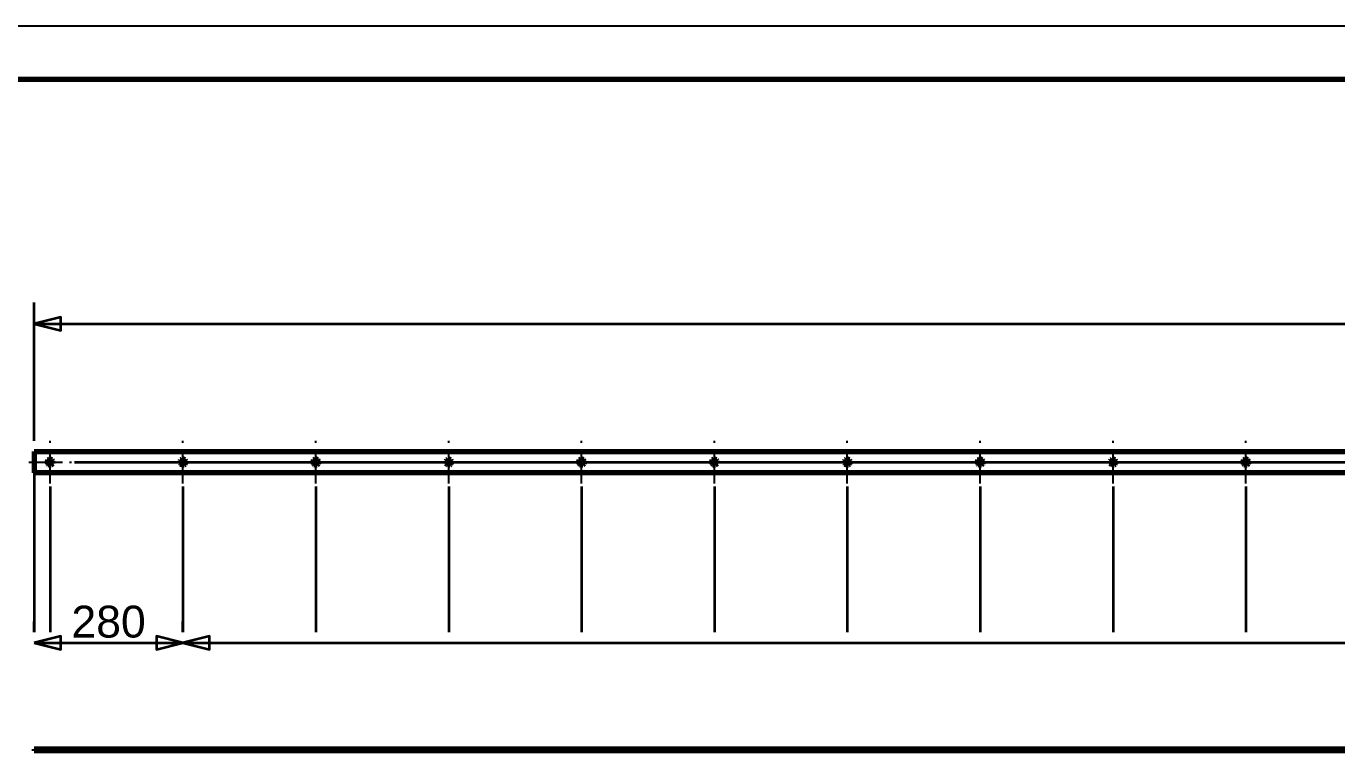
# Model space of a CAD drawing. Header units: millimetres. Extents: x 0 to 420, y 0 to 297.
# Drawn here: x 64.2 to 187.5, y 228.9 to 297 of the extents above; entities that cross this region are included whole.
import ezdxf
from ezdxf.enums import TextEntityAlignment as Align

# ---------------------------------------------------------------- set-up
doc = ezdxf.new("R2010")
doc.units = ezdxf.units.MM
doc.linetypes.add('CENTER', pattern=[5.08, 3.175, -0.635, 0.635, -0.635])
doc.linetypes.add('DASHED', pattern=[1.524, 1.27, -0.254])
doc.styles.add('GOST', font='Arial')

msp = doc.modelspace()

# ---------------------------------------------------------------- linework, layer by layer
at = {"color": 7, "lineweight": 35}
for p, q in [((65, 258), (65, 271)), ((65, 269), (345, 269)), ((68.78, 256), (360, 256)), ((81.27, 256), (360, 256)), ((93.77, 256), (360, 256)), ((106.27, 256), (360, 256)), ((118.77, 256), (360, 256)), ((131.27, 256), (360, 256)), ((143.78, 256), (360, 256)), ((156.28, 256), (360, 256)), ((168.78, 256), (360, 256)), ((181.28, 256), (360, 256)), ((65, 255), (65, 240)), ((66.5, 253.72), (66.5, 240)), ((79, 253.72), (79, 240)), ((91.5, 253.72), (91.5, 240)), ((104, 253.72), (104, 240)), ((116.5, 253.72), (116.5, 240)), ((129, 253.72), (129, 240)), ((141.5, 253.72), (141.5, 240)), ((154, 253.72), (154, 240)), ((166.5, 253.72), (166.5, 240)), ((179, 253.72), (179, 240)), ((65, 240), (65, 241)), ((79, 240), (79, 241)), ((79, 240), (79, 241)), ((65, 239), (79, 239)), ((79, 239), (329, 239))]:
    msp.add_line(p, q, dxfattribs=at)
at = {"color": 4, "linetype": 'CENTER', "lineweight": 25}
for p, q in [((66.5, 254), (66.5, 258)), ((79, 254), (79, 258)), ((91.5, 254), (91.5, 258)), ((104, 254), (104, 258)), ((116.5, 254), (116.5, 258)), ((129, 254), (129, 258)), ((141.5, 254), (141.5, 258)), ((154, 254), (154, 258)), ((166.5, 254), (166.5, 258)), ((179, 254), (179, 258)), ((64.5, 256), (68.5, 256)), ((77, 256), (81, 256)), ((89.5, 256), (93.5, 256)), ((102, 256), (106, 256)), ((114.5, 256), (118.5, 256)), ((127, 256), (131, 256)), ((139.5, 256), (143.5, 256)), ((152, 256), (156, 256)), ((164.5, 256), (168.5, 256)), ((177, 256), (181, 256))]:
    msp.add_line(p, q, dxfattribs=at)
at = {"color": 1, "lineweight": 70}
for p, q in [((65, 257), (65, 255)), ((65, 257), (345, 257)), ((66.24, 256.09), (66.22, 256)), ((66.22, 256), (66.24, 255.91)), ((66.28, 256.17), (66.24, 256.09)), ((66.24, 255.91), (66.28, 255.83)), ((66.35, 256.23), (66.28, 256.17)), ((66.28, 255.83), (66.35, 255.77)), ((66.43, 256.27), (66.35, 256.23)), ((66.35, 255.77), (66.43, 255.73)), ((66.52, 256.27), (66.43, 256.27)), ((66.43, 255.73), (66.52, 255.73)), ((66.61, 256.25), (66.52, 256.27)), ((66.52, 255.73), (66.61, 255.75)), ((66.69, 256.2), (66.61, 256.25)), ((66.61, 255.75), (66.69, 255.8)), ((66.74, 256.13), (66.69, 256.2)), ((66.69, 255.8), (66.74, 255.87)), ((66.77, 256.05), (66.74, 256.13)), ((66.74, 255.87), (66.77, 255.95)), ((66.77, 255.95), (66.77, 256.05)), ((78.74, 256.09), (78.72, 256)), ((78.72, 256), (78.74, 255.91)), ((78.78, 256.17), (78.74, 256.09)), ((78.74, 255.91), (78.78, 255.83)), ((78.85, 256.23), (78.78, 256.17)), ((78.78, 255.83), (78.85, 255.77)), ((78.93, 256.27), (78.85, 256.23)), ((78.85, 255.77), (78.93, 255.73)), ((79.02, 256.27), (78.93, 256.27)), ((78.93, 255.73), (79.02, 255.73)), ((79.11, 256.25), (79.02, 256.27)), ((79.02, 255.73), (79.11, 255.75)), ((79.19, 256.2), (79.11, 256.25)), ((79.11, 255.75), (79.19, 255.8)), ((79.24, 256.13), (79.19, 256.2)), ((79.19, 255.8), (79.24, 255.87)), ((79.27, 256.05), (79.24, 256.13)), ((79.24, 255.87), (79.27, 255.95)), ((79.27, 255.95), (79.27, 256.05)), ((91.24, 256.09), (91.22, 256)), ((91.22, 256), (91.24, 255.91)), ((91.28, 256.17), (91.24, 256.09)), ((91.24, 255.91), (91.28, 255.83)), ((91.35, 256.23), (91.28, 256.17)), ((91.28, 255.83), (91.35, 255.77)), ((91.43, 256.27), (91.35, 256.23)), ((91.35, 255.77), (91.43, 255.73)), ((91.52, 256.27), (91.43, 256.27)), ((91.43, 255.73), (91.52, 255.73)), ((91.61, 256.25), (91.52, 256.27)), ((91.52, 255.73), (91.61, 255.75)), ((91.69, 256.2), (91.61, 256.25)), ((91.61, 255.75), (91.69, 255.8)), ((91.74, 256.13), (91.69, 256.2)), ((91.69, 255.8), (91.74, 255.87)), ((91.77, 256.05), (91.74, 256.13)), ((91.74, 255.87), (91.77, 255.95)), ((91.77, 255.95), (91.77, 256.05)), ((103.74, 256.09), (103.72, 256)), ((103.72, 256), (103.74, 255.91)), ((103.78, 256.17), (103.74, 256.09)), ((103.74, 255.91), (103.78, 255.83)), ((103.85, 256.23), (103.78, 256.17)), ((103.78, 255.83), (103.85, 255.77)), ((103.93, 256.27), (103.85, 256.23)), ((103.85, 255.77), (103.93, 255.73)), ((104.02, 256.27), (103.93, 256.27)), ((103.93, 255.73), (104.02, 255.73)), ((104.11, 256.25), (104.02, 256.27)), ((104.02, 255.73), (104.11, 255.75)), ((104.19, 256.2), (104.11, 256.25)), ((104.11, 255.75), (104.19, 255.8)), ((104.24, 256.13), (104.19, 256.2)), ((104.19, 255.8), (104.24, 255.87)), ((104.27, 256.05), (104.24, 256.13)), ((104.24, 255.87), (104.27, 255.95)), ((104.27, 255.95), (104.27, 256.05)), ((116.24, 256.09), (116.22, 256)), ((116.22, 256), (116.24, 255.91)), ((116.28, 256.17), (116.24, 256.09)), ((116.24, 255.91), (116.28, 255.83)), ((116.35, 256.23), (116.28, 256.17)), ((116.28, 255.83), (116.35, 255.77)), ((116.43, 256.27), (116.35, 256.23)), ((116.35, 255.77), (116.43, 255.73)), ((116.52, 256.27), (116.43, 256.27)), ((116.43, 255.73), (116.52, 255.73)), ((116.61, 256.25), (116.52, 256.27)), ((116.52, 255.73), (116.61, 255.75)), ((116.69, 256.2), (116.61, 256.25)), ((116.61, 255.75), (116.69, 255.8)), ((116.74, 256.13), (116.69, 256.2)), ((116.69, 255.8), (116.74, 255.87)), ((116.77, 256.05), (116.74, 256.13)), ((116.74, 255.87), (116.77, 255.95)), ((116.77, 255.95), (116.77, 256.05)), ((128.74, 256.09), (128.72, 256)), ((128.72, 256), (128.74, 255.91)), ((128.78, 256.17), (128.74, 256.09)), ((128.74, 255.91), (128.78, 255.83)), ((128.85, 256.23), (128.78, 256.17)), ((128.78, 255.83), (128.85, 255.77)), ((128.93, 256.27), (128.85, 256.23)), ((128.85, 255.77), (128.93, 255.73)), ((129.02, 256.27), (128.93, 256.27)), ((128.93, 255.73), (129.02, 255.73)), ((129.11, 256.25), (129.02, 256.27)), ((129.02, 255.73), (129.11, 255.75)), ((129.19, 256.2), (129.11, 256.25)), ((129.11, 255.75), (129.19, 255.8)), ((129.24, 256.13), (129.19, 256.2)), ((129.19, 255.8), (129.24, 255.87)), ((129.27, 256.05), (129.24, 256.13)), ((129.24, 255.87), (129.27, 255.95)), ((129.27, 255.95), (129.27, 256.05)), ((141.24, 256.09), (141.22, 256)), ((141.22, 256), (141.24, 255.91)), ((141.28, 256.17), (141.24, 256.09)), ((141.24, 255.91), (141.28, 255.83)), ((141.35, 256.23), (141.28, 256.17)), ((141.28, 255.83), (141.35, 255.77)), ((141.43, 256.27), (141.35, 256.23)), ((141.35, 255.77), (141.43, 255.73)), ((141.52, 256.27), (141.43, 256.27)), ((141.43, 255.73), (141.52, 255.73)), ((141.61, 256.25), (141.52, 256.27)), ((141.52, 255.73), (141.61, 255.75)), ((141.69, 256.2), (141.61, 256.25)), ((141.61, 255.75), (141.69, 255.8)), ((141.74, 256.13), (141.69, 256.2)), ((141.69, 255.8), (141.74, 255.87)), ((141.77, 256.05), (141.74, 256.13)), ((141.74, 255.87), (141.77, 255.95)), ((141.77, 255.95), (141.77, 256.05)), ((153.74, 256.09), (153.72, 256)), ((153.72, 256), (153.74, 255.91)), ((153.78, 256.17), (153.74, 256.09)), ((153.74, 255.91), (153.78, 255.83)), ((153.85, 256.23), (153.78, 256.17)), ((153.78, 255.83), (153.85, 255.77)), ((153.93, 256.27), (153.85, 256.23)), ((153.85, 255.77), (153.93, 255.73)), ((154.02, 256.27), (153.93, 256.27)), ((153.93, 255.73), (154.02, 255.73)), ((154.11, 256.25), (154.02, 256.27)), ((154.02, 255.73), (154.11, 255.75)), ((154.19, 256.2), (154.11, 256.25)), ((154.11, 255.75), (154.19, 255.8)), ((154.24, 256.13), (154.19, 256.2)), ((154.19, 255.8), (154.24, 255.87)), ((154.27, 256.05), (154.24, 256.13)), ((154.24, 255.87), (154.27, 255.95)), ((154.27, 255.95), (154.27, 256.05)), ((166.24, 256.09), (166.22, 256)), ((166.22, 256), (166.24, 255.91)), ((166.28, 256.17), (166.24, 256.09)), ((166.24, 255.91), (166.28, 255.83)), ((166.35, 256.23), (166.28, 256.17)), ((166.28, 255.83), (166.35, 255.77)), ((166.43, 256.27), (166.35, 256.23)), ((166.35, 255.77), (166.43, 255.73)), ((166.52, 256.27), (166.43, 256.27)), ((166.43, 255.73), (166.52, 255.73)), ((166.61, 256.25), (166.52, 256.27)), ((166.52, 255.73), (166.61, 255.75)), ((166.69, 256.2), (166.61, 256.25)), ((166.61, 255.75), (166.69, 255.8)), ((166.74, 256.13), (166.69, 256.2)), ((166.69, 255.8), (166.74, 255.87)), ((166.77, 256.05), (166.74, 256.13)), ((166.74, 255.87), (166.77, 255.95)), ((166.77, 255.95), (166.77, 256.05)), ((178.74, 256.09), (178.72, 256)), ((178.72, 256), (178.74, 255.91)), ((178.78, 256.17), (178.74, 256.09)), ((178.74, 255.91), (178.78, 255.83)), ((178.85, 256.23), (178.78, 256.17)), ((178.78, 255.83), (178.85, 255.77)), ((178.93, 256.27), (178.85, 256.23)), ((178.85, 255.77), (178.93, 255.73)), ((179.02, 256.27), (178.93, 256.27)), ((178.93, 255.73), (179.02, 255.73)), ((179.11, 256.25), (179.02, 256.27)), ((179.02, 255.73), (179.11, 255.75)), ((179.19, 256.2), (179.11, 256.25)), ((179.11, 255.75), (179.19, 255.8)), ((179.24, 256.13), (179.19, 256.2)), ((179.19, 255.8), (179.24, 255.87)), ((179.27, 256.05), (179.24, 256.13)), ((179.24, 255.87), (179.27, 255.95)), ((179.27, 255.95), (179.27, 256.05)), ((345, 255), (65, 255)), ((65, 229), (65, 228.85)), ((345, 229), (65, 229)), ((345, 228.85), (65, 228.85))]:
    msp.add_line(p, q, dxfattribs=at)
at = {"color": 5, "linetype": 'DASHED', "lineweight": 35}
for p, q in [((65, 255), (65, 257)), ((65, 257), (345, 257)), ((66.22, 256), (66.24, 256.09)), ((66.24, 255.91), (66.22, 256)), ((66.24, 256.09), (66.28, 256.17)), ((66.28, 255.83), (66.24, 255.91)), ((66.28, 256.17), (66.35, 256.23)), ((66.35, 255.77), (66.28, 255.83)), ((66.35, 256.23), (66.43, 256.27)), ((66.43, 255.73), (66.35, 255.77)), ((66.43, 256.27), (66.52, 256.27)), ((66.52, 255.73), (66.43, 255.73)), ((66.52, 256.27), (66.61, 256.25)), ((66.61, 255.75), (66.52, 255.73)), ((66.61, 256.25), (66.69, 256.2)), ((66.69, 255.8), (66.61, 255.75)), ((66.69, 256.2), (66.74, 256.13)), ((66.74, 255.87), (66.69, 255.8)), ((66.74, 256.13), (66.77, 256.05)), ((66.77, 255.95), (66.74, 255.87)), ((66.77, 256.05), (66.77, 255.95)), ((78.72, 256), (78.74, 256.09)), ((78.74, 255.91), (78.72, 256)), ((78.74, 256.09), (78.78, 256.17)), ((78.78, 255.83), (78.74, 255.91)), ((78.78, 256.17), (78.85, 256.23)), ((78.85, 255.77), (78.78, 255.83)), ((78.85, 256.23), (78.93, 256.27)), ((78.93, 255.73), (78.85, 255.77)), ((78.93, 256.27), (79.02, 256.27)), ((79.02, 255.73), (78.93, 255.73)), ((79.02, 256.27), (79.11, 256.25)), ((79.11, 255.75), (79.02, 255.73)), ((79.11, 256.25), (79.19, 256.2)), ((79.19, 255.8), (79.11, 255.75)), ((79.19, 256.2), (79.24, 256.13)), ((79.24, 255.87), (79.19, 255.8)), ((79.24, 256.13), (79.27, 256.05)), ((79.27, 255.95), (79.24, 255.87)), ((79.27, 256.05), (79.27, 255.95)), ((91.22, 256), (91.24, 256.09)), ((91.24, 255.91), (91.22, 256)), ((91.24, 256.09), (91.28, 256.17)), ((91.28, 255.83), (91.24, 255.91)), ((91.28, 256.17), (91.35, 256.23)), ((91.35, 255.77), (91.28, 255.83)), ((91.35, 256.23), (91.43, 256.27)), ((91.43, 255.73), (91.35, 255.77)), ((91.43, 256.27), (91.52, 256.27)), ((91.52, 255.73), (91.43, 255.73)), ((91.52, 256.27), (91.61, 256.25)), ((91.61, 255.75), (91.52, 255.73)), ((91.61, 256.25), (91.69, 256.2)), ((91.69, 255.8), (91.61, 255.75)), ((91.69, 256.2), (91.74, 256.13)), ((91.74, 255.87), (91.69, 255.8)), ((91.74, 256.13), (91.77, 256.05)), ((91.77, 255.95), (91.74, 255.87)), ((91.77, 256.05), (91.77, 255.95)), ((103.72, 256), (103.74, 256.09)), ((103.74, 255.91), (103.72, 256)), ((103.74, 256.09), (103.78, 256.17)), ((103.78, 255.83), (103.74, 255.91)), ((103.78, 256.17), (103.85, 256.23)), ((103.85, 255.77), (103.78, 255.83)), ((103.85, 256.23), (103.93, 256.27)), ((103.93, 255.73), (103.85, 255.77)), ((103.93, 256.27), (104.02, 256.27)), ((104.02, 255.73), (103.93, 255.73)), ((104.02, 256.27), (104.11, 256.25)), ((104.11, 255.75), (104.02, 255.73)), ((104.11, 256.25), (104.19, 256.2)), ((104.19, 255.8), (104.11, 255.75)), ((104.19, 256.2), (104.24, 256.13)), ((104.24, 255.87), (104.19, 255.8)), ((104.24, 256.13), (104.27, 256.05)), ((104.27, 255.95), (104.24, 255.87)), ((104.27, 256.05), (104.27, 255.95)), ((116.22, 256), (116.24, 256.09)), ((116.24, 255.91), (116.22, 256)), ((116.24, 256.09), (116.28, 256.17)), ((116.28, 255.83), (116.24, 255.91)), ((116.28, 256.17), (116.35, 256.23)), ((116.35, 255.77), (116.28, 255.83)), ((116.35, 256.23), (116.43, 256.27)), ((116.43, 255.73), (116.35, 255.77)), ((116.43, 256.27), (116.52, 256.27)), ((116.52, 255.73), (116.43, 255.73)), ((116.52, 256.27), (116.61, 256.25)), ((116.61, 255.75), (116.52, 255.73)), ((116.61, 256.25), (116.69, 256.2)), ((116.69, 255.8), (116.61, 255.75)), ((116.69, 256.2), (116.74, 256.13)), ((116.74, 255.87), (116.69, 255.8)), ((116.74, 256.13), (116.77, 256.05)), ((116.77, 255.95), (116.74, 255.87)), ((116.77, 256.05), (116.77, 255.95)), ((128.72, 256), (128.74, 256.09)), ((128.74, 255.91), (128.72, 256)), ((128.74, 256.09), (128.78, 256.17)), ((128.78, 255.83), (128.74, 255.91)), ((128.78, 256.17), (128.85, 256.23)), ((128.85, 255.77), (128.78, 255.83)), ((128.85, 256.23), (128.93, 256.27)), ((128.93, 255.73), (128.85, 255.77)), ((128.93, 256.27), (129.02, 256.27)), ((129.02, 255.73), (128.93, 255.73)), ((129.02, 256.27), (129.11, 256.25)), ((129.11, 255.75), (129.02, 255.73)), ((129.11, 256.25), (129.19, 256.2)), ((129.19, 255.8), (129.11, 255.75)), ((129.19, 256.2), (129.24, 256.13)), ((129.24, 255.87), (129.19, 255.8)), ((129.24, 256.13), (129.27, 256.05)), ((129.27, 255.95), (129.24, 255.87)), ((129.27, 256.05), (129.27, 255.95)), ((141.22, 256), (141.24, 256.09)), ((141.24, 255.91), (141.22, 256)), ((141.24, 256.09), (141.28, 256.17)), ((141.28, 255.83), (141.24, 255.91)), ((141.28, 256.17), (141.35, 256.23)), ((141.35, 255.77), (141.28, 255.83)), ((141.35, 256.23), (141.43, 256.27)), ((141.43, 255.73), (141.35, 255.77)), ((141.43, 256.27), (141.52, 256.27)), ((141.52, 255.73), (141.43, 255.73)), ((141.52, 256.27), (141.61, 256.25)), ((141.61, 255.75), (141.52, 255.73)), ((141.61, 256.25), (141.69, 256.2)), ((141.69, 255.8), (141.61, 255.75)), ((141.69, 256.2), (141.74, 256.13)), ((141.74, 255.87), (141.69, 255.8)), ((141.74, 256.13), (141.77, 256.05)), ((141.77, 255.95), (141.74, 255.87)), ((141.77, 256.05), (141.77, 255.95)), ((153.72, 256), (153.74, 256.09)), ((153.74, 255.91), (153.72, 256)), ((153.74, 256.09), (153.78, 256.17)), ((153.78, 255.83), (153.74, 255.91)), ((153.78, 256.17), (153.85, 256.23)), ((153.85, 255.77), (153.78, 255.83)), ((153.85, 256.23), (153.93, 256.27)), ((153.93, 255.73), (153.85, 255.77)), ((153.93, 256.27), (154.02, 256.27)), ((154.02, 255.73), (153.93, 255.73)), ((154.02, 256.27), (154.11, 256.25)), ((154.11, 255.75), (154.02, 255.73)), ((154.11, 256.25), (154.19, 256.2)), ((154.19, 255.8), (154.11, 255.75)), ((154.19, 256.2), (154.24, 256.13)), ((154.24, 255.87), (154.19, 255.8)), ((154.24, 256.13), (154.27, 256.05)), ((154.27, 255.95), (154.24, 255.87)), ((154.27, 256.05), (154.27, 255.95)), ((166.22, 256), (166.24, 256.09)), ((166.24, 255.91), (166.22, 256)), ((166.24, 256.09), (166.28, 256.17)), ((166.28, 255.83), (166.24, 255.91)), ((166.28, 256.17), (166.35, 256.23)), ((166.35, 255.77), (166.28, 255.83)), ((166.35, 256.23), (166.43, 256.27)), ((166.43, 255.73), (166.35, 255.77)), ((166.43, 256.27), (166.52, 256.27)), ((166.52, 255.73), (166.43, 255.73)), ((166.52, 256.27), (166.61, 256.25)), ((166.61, 255.75), (166.52, 255.73)), ((166.61, 256.25), (166.69, 256.2)), ((166.69, 255.8), (166.61, 255.75)), ((166.69, 256.2), (166.74, 256.13)), ((166.74, 255.87), (166.69, 255.8)), ((166.74, 256.13), (166.77, 256.05)), ((166.77, 255.95), (166.74, 255.87)), ((166.77, 256.05), (166.77, 255.95)), ((178.72, 256), (178.74, 256.09)), ((178.74, 255.91), (178.72, 256)), ((178.74, 256.09), (178.78, 256.17)), ((178.78, 255.83), (178.74, 255.91)), ((178.78, 256.17), (178.85, 256.23)), ((178.85, 255.77), (178.78, 255.83)), ((178.85, 256.23), (178.93, 256.27)), ((178.93, 255.73), (178.85, 255.77)), ((178.93, 256.27), (179.02, 256.27)), ((179.02, 255.73), (178.93, 255.73)), ((179.02, 256.27), (179.11, 256.25)), ((179.11, 255.75), (179.02, 255.73)), ((179.11, 256.25), (179.19, 256.2)), ((179.19, 255.8), (179.11, 255.75)), ((179.19, 256.2), (179.24, 256.13)), ((179.24, 255.87), (179.19, 255.8)), ((179.24, 256.13), (179.27, 256.05)), ((179.27, 255.95), (179.24, 255.87)), ((179.27, 256.05), (179.27, 255.95)), ((65, 255), (345, 255)), ((65, 229), (345, 229)), ((65, 228.85), (65, 229)), ((345, 228.85), (65, 228.85)), ((68.23, 229), (68.22, 229)), ((68.22, 229), (68.23, 229)), ((68.23, 228.85), (68.22, 228.85)), ((68.22, 228.85), (68.23, 228.85)), ((68.25, 229), (68.23, 229)), ((68.23, 229), (68.25, 229)), ((68.25, 228.85), (68.23, 228.85)), ((68.23, 228.85), (68.25, 228.85)), ((68.28, 229), (68.25, 229)), ((68.25, 229), (68.28, 229)), ((68.28, 228.85), (68.25, 228.85)), ((68.25, 228.85), (68.28, 228.85)), ((68.33, 229), (68.28, 229)), ((68.28, 229), (68.33, 229)), ((68.33, 228.85), (68.28, 228.85)), ((68.28, 228.85), (68.33, 228.85)), ((68.38, 229), (68.33, 229)), ((68.33, 229), (68.38, 229)), ((68.38, 228.85), (68.33, 228.85)), ((68.33, 228.85), (68.38, 228.85)), ((68.44, 229), (68.38, 229)), ((68.38, 229), (68.44, 229)), ((68.44, 228.85), (68.38, 228.85)), ((68.38, 228.85), (68.44, 228.85)), ((68.5, 229), (68.44, 229)), ((68.44, 229), (68.5, 229)), ((68.5, 228.85), (68.44, 228.85)), ((68.44, 228.85), (68.5, 228.85)), ((68.56, 229), (68.5, 229)), ((68.5, 229), (68.56, 229)), ((68.56, 228.85), (68.5, 228.85)), ((68.5, 228.85), (68.56, 228.85)), ((68.62, 229), (68.56, 229)), ((68.56, 229), (68.62, 229)), ((68.62, 228.85), (68.56, 228.85)), ((68.56, 228.85), (68.62, 228.85)), ((68.67, 229), (68.62, 229)), ((68.62, 229), (68.67, 229)), ((68.67, 228.85), (68.62, 228.85)), ((68.62, 228.85), (68.67, 228.85)), ((68.72, 229), (68.67, 229)), ((68.67, 229), (68.72, 229)), ((68.72, 228.85), (68.67, 228.85)), ((68.67, 228.85), (68.72, 228.85)), ((68.75, 229), (68.72, 229)), ((68.72, 229), (68.75, 229)), ((68.75, 228.85), (68.72, 228.85)), ((68.72, 228.85), (68.75, 228.85)), ((68.77, 229), (68.75, 229)), ((68.75, 229), (68.77, 229)), ((68.77, 228.85), (68.75, 228.85)), ((68.75, 228.85), (68.77, 228.85)), ((68.78, 229), (68.77, 229)), ((68.77, 229), (68.78, 229)), ((68.78, 228.85), (68.77, 228.85)), ((68.77, 228.85), (68.78, 228.85)), ((68.78, 228.85), (68.78, 229)), ((80.73, 229), (80.72, 229)), ((80.72, 229), (80.73, 229)), ((80.73, 228.85), (80.72, 228.85)), ((80.72, 228.85), (80.73, 228.85)), ((80.75, 229), (80.73, 229)), ((80.73, 229), (80.75, 229)), ((80.75, 228.85), (80.73, 228.85)), ((80.73, 228.85), (80.75, 228.85)), ((80.78, 229), (80.75, 229)), ((80.75, 229), (80.78, 229)), ((80.78, 228.85), (80.75, 228.85)), ((80.75, 228.85), (80.78, 228.85)), ((80.83, 229), (80.78, 229)), ((80.78, 229), (80.83, 229)), ((80.83, 228.85), (80.78, 228.85)), ((80.78, 228.85), (80.83, 228.85)), ((80.88, 229), (80.83, 229)), ((80.83, 229), (80.88, 229)), ((80.88, 228.85), (80.83, 228.85)), ((80.83, 228.85), (80.88, 228.85)), ((80.94, 229), (80.88, 229)), ((80.88, 229), (80.94, 229)), ((80.94, 228.85), (80.88, 228.85)), ((80.88, 228.85), (80.94, 228.85)), ((81, 229), (80.94, 229)), ((80.94, 229), (81, 229)), ((81, 228.85), (80.94, 228.85)), ((80.94, 228.85), (81, 228.85)), ((81.06, 229), (81, 229)), ((81, 229), (81.06, 229)), ((81.06, 228.85), (81, 228.85)), ((81, 228.85), (81.06, 228.85)), ((81.12, 229), (81.06, 229)), ((81.06, 229), (81.12, 229)), ((81.12, 228.85), (81.06, 228.85)), ((81.06, 228.85), (81.12, 228.85)), ((81.17, 229), (81.12, 229)), ((81.12, 229), (81.17, 229)), ((81.17, 228.85), (81.12, 228.85)), ((81.12, 228.85), (81.17, 228.85)), ((81.22, 229), (81.17, 229)), ((81.17, 229), (81.22, 229)), ((81.22, 228.85), (81.17, 228.85)), ((81.17, 228.85), (81.22, 228.85)), ((81.25, 229), (81.22, 229)), ((81.22, 229), (81.25, 229)), ((81.25, 228.85), (81.22, 228.85)), ((81.22, 228.85), (81.25, 228.85)), ((81.27, 229), (81.25, 229)), ((81.25, 229), (81.27, 229)), ((81.27, 228.85), (81.25, 228.85)), ((81.25, 228.85), (81.27, 228.85)), ((81.27, 228.85), (81.27, 229)), ((81.27, 229), (81.27, 229)), ((81.27, 229), (81.27, 229)), ((81.27, 228.85), (81.27, 228.85)), ((81.27, 228.85), (81.27, 228.85)), ((93.23, 229), (93.22, 229)), ((93.22, 229), (93.23, 229)), ((93.23, 228.85), (93.22, 228.85)), ((93.22, 228.85), (93.23, 228.85)), ((93.25, 229), (93.23, 229)), ((93.23, 229), (93.25, 229)), ((93.25, 228.85), (93.23, 228.85)), ((93.23, 228.85), (93.25, 228.85)), ((93.28, 229), (93.25, 229)), ((93.25, 229), (93.28, 229)), ((93.28, 228.85), (93.25, 228.85)), ((93.25, 228.85), (93.28, 228.85)), ((93.33, 229), (93.28, 229)), ((93.28, 229), (93.33, 229)), ((93.33, 228.85), (93.28, 228.85)), ((93.28, 228.85), (93.33, 228.85)), ((93.38, 229), (93.33, 229)), ((93.33, 229), (93.38, 229)), ((93.38, 228.85), (93.33, 228.85)), ((93.33, 228.85), (93.38, 228.85)), ((93.44, 229), (93.38, 229)), ((93.38, 229), (93.44, 229)), ((93.44, 228.85), (93.38, 228.85)), ((93.38, 228.85), (93.44, 228.85)), ((93.5, 229), (93.44, 229)), ((93.44, 229), (93.5, 229)), ((93.5, 228.85), (93.44, 228.85)), ((93.44, 228.85), (93.5, 228.85)), ((93.56, 229), (93.5, 229)), ((93.5, 229), (93.56, 229)), ((93.56, 228.85), (93.5, 228.85)), ((93.5, 228.85), (93.56, 228.85)), ((93.62, 229), (93.56, 229)), ((93.56, 229), (93.62, 229)), ((93.62, 228.85), (93.56, 228.85)), ((93.56, 228.85), (93.62, 228.85)), ((93.67, 229), (93.62, 229)), ((93.62, 229), (93.67, 229)), ((93.67, 228.85), (93.62, 228.85)), ((93.62, 228.85), (93.67, 228.85)), ((93.72, 229), (93.67, 229)), ((93.67, 229), (93.72, 229)), ((93.72, 228.85), (93.67, 228.85)), ((93.67, 228.85), (93.72, 228.85)), ((93.75, 229), (93.72, 229)), ((93.72, 229), (93.75, 229)), ((93.75, 228.85), (93.72, 228.85)), ((93.72, 228.85), (93.75, 228.85)), ((93.77, 229), (93.75, 229)), ((93.75, 229), (93.77, 229)), ((93.77, 228.85), (93.75, 228.85)), ((93.75, 228.85), (93.77, 228.85)), ((93.77, 228.85), (93.77, 229)), ((93.77, 229), (93.77, 229)), ((93.77, 229), (93.77, 229)), ((93.77, 228.85), (93.77, 228.85)), ((93.77, 228.85), (93.77, 228.85)), ((105.73, 229), (105.72, 229)), ((105.72, 229), (105.73, 229)), ((105.73, 228.85), (105.72, 228.85)), ((105.72, 228.85), (105.73, 228.85)), ((105.75, 229), (105.73, 229)), ((105.73, 229), (105.75, 229)), ((105.75, 228.85), (105.73, 228.85)), ((105.73, 228.85), (105.75, 228.85)), ((105.78, 229), (105.75, 229)), ((105.75, 229), (105.78, 229)), ((105.78, 228.85), (105.75, 228.85)), ((105.75, 228.85), (105.78, 228.85)), ((105.83, 229), (105.78, 229)), ((105.78, 229), (105.83, 229)), ((105.83, 228.85), (105.78, 228.85)), ((105.78, 228.85), (105.83, 228.85)), ((105.88, 229), (105.83, 229)), ((105.83, 229), (105.88, 229)), ((105.88, 228.85), (105.83, 228.85)), ((105.83, 228.85), (105.88, 228.85)), ((105.94, 229), (105.88, 229)), ((105.88, 229), (105.94, 229)), ((105.94, 228.85), (105.88, 228.85)), ((105.88, 228.85), (105.94, 228.85)), ((106, 229), (105.94, 229)), ((105.94, 229), (106, 229)), ((106, 228.85), (105.94, 228.85)), ((105.94, 228.85), (106, 228.85)), ((106.06, 229), (106, 229)), ((106, 229), (106.06, 229)), ((106.06, 228.85), (106, 228.85)), ((106, 228.85), (106.06, 228.85)), ((106.12, 229), (106.06, 229)), ((106.06, 229), (106.12, 229)), ((106.12, 228.85), (106.06, 228.85)), ((106.06, 228.85), (106.12, 228.85)), ((106.17, 229), (106.12, 229)), ((106.12, 229), (106.17, 229)), ((106.17, 228.85), (106.12, 228.85)), ((106.12, 228.85), (106.17, 228.85)), ((106.22, 229), (106.17, 229)), ((106.17, 229), (106.22, 229)), ((106.22, 228.85), (106.17, 228.85)), ((106.17, 228.85), (106.22, 228.85)), ((106.25, 229), (106.22, 229)), ((106.22, 229), (106.25, 229)), ((106.25, 228.85), (106.22, 228.85)), ((106.22, 228.85), (106.25, 228.85)), ((106.27, 229), (106.25, 229)), ((106.25, 229), (106.27, 229)), ((106.27, 228.85), (106.25, 228.85)), ((106.25, 228.85), (106.27, 228.85)), ((106.27, 228.85), (106.27, 229)), ((106.27, 229), (106.27, 229)), ((106.27, 229), (106.27, 229)), ((106.27, 228.85), (106.27, 228.85)), ((106.27, 228.85), (106.27, 228.85)), ((118.23, 229), (118.22, 229)), ((118.22, 229), (118.23, 229)), ((118.23, 228.85), (118.22, 228.85)), ((118.22, 228.85), (118.23, 228.85)), ((118.25, 229), (118.23, 229)), ((118.23, 229), (118.25, 229)), ((118.25, 228.85), (118.23, 228.85)), ((118.23, 228.85), (118.25, 228.85)), ((118.28, 229), (118.25, 229)), ((118.25, 229), (118.28, 229)), ((118.28, 228.85), (118.25, 228.85)), ((118.25, 228.85), (118.28, 228.85)), ((118.33, 229), (118.28, 229)), ((118.28, 229), (118.33, 229)), ((118.33, 228.85), (118.28, 228.85)), ((118.28, 228.85), (118.33, 228.85)), ((118.38, 229), (118.33, 229)), ((118.33, 229), (118.38, 229)), ((118.38, 228.85), (118.33, 228.85)), ((118.33, 228.85), (118.38, 228.85)), ((118.44, 229), (118.38, 229)), ((118.38, 229), (118.44, 229)), ((118.44, 228.85), (118.38, 228.85)), ((118.38, 228.85), (118.44, 228.85)), ((118.5, 229), (118.44, 229)), ((118.44, 229), (118.5, 229)), ((118.5, 228.85), (118.44, 228.85)), ((118.44, 228.85), (118.5, 228.85)), ((118.56, 229), (118.5, 229)), ((118.5, 229), (118.56, 229)), ((118.56, 228.85), (118.5, 228.85)), ((118.5, 228.85), (118.56, 228.85)), ((118.62, 229), (118.56, 229)), ((118.56, 229), (118.62, 229)), ((118.62, 228.85), (118.56, 228.85)), ((118.56, 228.85), (118.62, 228.85)), ((118.67, 229), (118.62, 229)), ((118.62, 229), (118.67, 229)), ((118.67, 228.85), (118.62, 228.85)), ((118.62, 228.85), (118.67, 228.85)), ((118.72, 229), (118.67, 229)), ((118.67, 229), (118.72, 229)), ((118.72, 228.85), (118.67, 228.85)), ((118.67, 228.85), (118.72, 228.85)), ((118.75, 229), (118.72, 229)), ((118.72, 229), (118.75, 229)), ((118.75, 228.85), (118.72, 228.85)), ((118.72, 228.85), (118.75, 228.85)), ((118.77, 229), (118.75, 229)), ((118.75, 229), (118.77, 229)), ((118.77, 228.85), (118.75, 228.85)), ((118.75, 228.85), (118.77, 228.85)), ((118.77, 228.85), (118.77, 229)), ((118.77, 229), (118.77, 229)), ((118.77, 229), (118.77, 229)), ((118.77, 228.85), (118.77, 228.85)), ((118.77, 228.85), (118.77, 228.85)), ((130.73, 229), (130.72, 229)), ((130.72, 229), (130.73, 229)), ((130.73, 228.85), (130.72, 228.85)), ((130.72, 228.85), (130.73, 228.85)), ((130.75, 229), (130.73, 229)), ((130.73, 229), (130.75, 229)), ((130.75, 228.85), (130.73, 228.85)), ((130.73, 228.85), (130.75, 228.85)), ((130.78, 229), (130.75, 229)), ((130.75, 229), (130.78, 229)), ((130.78, 228.85), (130.75, 228.85)), ((130.75, 228.85), (130.78, 228.85)), ((130.83, 229), (130.78, 229)), ((130.78, 229), (130.83, 229)), ((130.83, 228.85), (130.78, 228.85)), ((130.78, 228.85), (130.83, 228.85)), ((130.88, 229), (130.83, 229)), ((130.83, 229), (130.88, 229)), ((130.88, 228.85), (130.83, 228.85)), ((130.83, 228.85), (130.88, 228.85)), ((130.94, 229), (130.88, 229)), ((130.88, 229), (130.94, 229)), ((130.94, 228.85), (130.88, 228.85)), ((130.88, 228.85), (130.94, 228.85)), ((131, 229), (130.94, 229)), ((130.94, 229), (131, 229)), ((131, 228.85), (130.94, 228.85)), ((130.94, 228.85), (131, 228.85)), ((131.06, 229), (131, 229)), ((131, 229), (131.06, 229)), ((131.06, 228.85), (131, 228.85)), ((131, 228.85), (131.06, 228.85)), ((131.12, 229), (131.06, 229)), ((131.06, 229), (131.12, 229)), ((131.12, 228.85), (131.06, 228.85)), ((131.06, 228.85), (131.12, 228.85)), ((131.17, 229), (131.12, 229)), ((131.12, 229), (131.17, 229)), ((131.17, 228.85), (131.12, 228.85)), ((131.12, 228.85), (131.17, 228.85)), ((131.22, 229), (131.17, 229)), ((131.17, 229), (131.22, 229)), ((131.22, 228.85), (131.17, 228.85)), ((131.17, 228.85), (131.22, 228.85)), ((131.25, 229), (131.22, 229)), ((131.22, 229), (131.25, 229)), ((131.25, 228.85), (131.22, 228.85)), ((131.22, 228.85), (131.25, 228.85)), ((131.27, 229), (131.25, 229)), ((131.25, 229), (131.27, 229)), ((131.27, 228.85), (131.25, 228.85)), ((131.25, 228.85), (131.27, 228.85)), ((131.27, 228.85), (131.27, 229)), ((131.27, 229), (131.27, 229)), ((131.27, 229), (131.27, 229)), ((131.27, 228.85), (131.27, 228.85)), ((131.27, 228.85), (131.27, 228.85)), ((143.23, 229), (143.22, 229)), ((143.22, 229), (143.23, 229)), ((143.23, 228.85), (143.22, 228.85)), ((143.22, 228.85), (143.23, 228.85)), ((143.25, 229), (143.23, 229)), ((143.23, 229), (143.25, 229)), ((143.25, 228.85), (143.23, 228.85)), ((143.23, 228.85), (143.25, 228.85)), ((143.28, 229), (143.25, 229)), ((143.25, 229), (143.28, 229)), ((143.28, 228.85), (143.25, 228.85)), ((143.25, 228.85), (143.28, 228.85)), ((143.33, 229), (143.28, 229)), ((143.28, 229), (143.33, 229)), ((143.33, 228.85), (143.28, 228.85)), ((143.28, 228.85), (143.33, 228.85)), ((143.38, 229), (143.33, 229)), ((143.33, 229), (143.38, 229)), ((143.38, 228.85), (143.33, 228.85)), ((143.33, 228.85), (143.38, 228.85)), ((143.44, 229), (143.38, 229)), ((143.38, 229), (143.44, 229)), ((143.44, 228.85), (143.38, 228.85)), ((143.38, 228.85), (143.44, 228.85)), ((143.5, 229), (143.44, 229)), ((143.44, 229), (143.5, 229)), ((143.5, 228.85), (143.44, 228.85)), ((143.44, 228.85), (143.5, 228.85)), ((143.56, 229), (143.5, 229)), ((143.5, 229), (143.56, 229)), ((143.56, 228.85), (143.5, 228.85)), ((143.5, 228.85), (143.56, 228.85)), ((143.62, 229), (143.56, 229)), ((143.56, 229), (143.62, 229)), ((143.62, 228.85), (143.56, 228.85)), ((143.56, 228.85), (143.62, 228.85)), ((143.67, 229), (143.62, 229)), ((143.62, 229), (143.67, 229)), ((143.67, 228.85), (143.62, 228.85)), ((143.62, 228.85), (143.67, 228.85)), ((143.72, 229), (143.67, 229)), ((143.67, 229), (143.72, 229)), ((143.72, 228.85), (143.67, 228.85)), ((143.67, 228.85), (143.72, 228.85)), ((143.75, 229), (143.72, 229)), ((143.72, 229), (143.75, 229)), ((143.75, 228.85), (143.72, 228.85)), ((143.72, 228.85), (143.75, 228.85)), ((143.77, 229), (143.75, 229)), ((143.75, 229), (143.77, 229)), ((143.77, 228.85), (143.75, 228.85)), ((143.75, 228.85), (143.77, 228.85)), ((143.78, 229), (143.77, 229)), ((143.77, 229), (143.78, 229)), ((143.78, 228.85), (143.77, 228.85)), ((143.77, 228.85), (143.78, 228.85)), ((143.78, 228.85), (143.78, 229)), ((155.73, 229), (155.72, 229)), ((155.72, 229), (155.73, 229)), ((155.73, 228.85), (155.72, 228.85)), ((155.72, 228.85), (155.73, 228.85)), ((155.75, 229), (155.73, 229)), ((155.73, 229), (155.75, 229)), ((155.75, 228.85), (155.73, 228.85)), ((155.73, 228.85), (155.75, 228.85)), ((155.78, 229), (155.75, 229)), ((155.75, 229), (155.78, 229)), ((155.78, 228.85), (155.75, 228.85)), ((155.75, 228.85), (155.78, 228.85)), ((155.83, 229), (155.78, 229)), ((155.78, 229), (155.83, 229)), ((155.83, 228.85), (155.78, 228.85)), ((155.78, 228.85), (155.83, 228.85)), ((155.88, 229), (155.83, 229)), ((155.83, 229), (155.88, 229)), ((155.88, 228.85), (155.83, 228.85)), ((155.83, 228.85), (155.88, 228.85)), ((155.94, 229), (155.88, 229)), ((155.88, 229), (155.94, 229)), ((155.94, 228.85), (155.88, 228.85)), ((155.88, 228.85), (155.94, 228.85)), ((156, 229), (155.94, 229)), ((155.94, 229), (156, 229)), ((156, 228.85), (155.94, 228.85)), ((155.94, 228.85), (156, 228.85)), ((156.06, 229), (156, 229)), ((156, 229), (156.06, 229)), ((156.06, 228.85), (156, 228.85)), ((156, 228.85), (156.06, 228.85)), ((156.12, 229), (156.06, 229)), ((156.06, 229), (156.12, 229)), ((156.12, 228.85), (156.06, 228.85)), ((156.06, 228.85), (156.12, 228.85)), ((156.17, 229), (156.12, 229)), ((156.12, 229), (156.17, 229)), ((156.17, 228.85), (156.12, 228.85)), ((156.12, 228.85), (156.17, 228.85)), ((156.22, 229), (156.17, 229)), ((156.17, 229), (156.22, 229)), ((156.22, 228.85), (156.17, 228.85)), ((156.17, 228.85), (156.22, 228.85)), ((156.25, 229), (156.22, 229)), ((156.22, 229), (156.25, 229)), ((156.25, 228.85), (156.22, 228.85)), ((156.22, 228.85), (156.25, 228.85)), ((156.27, 229), (156.25, 229)), ((156.25, 229), (156.27, 229)), ((156.27, 228.85), (156.25, 228.85)), ((156.25, 228.85), (156.27, 228.85)), ((156.28, 229), (156.27, 229)), ((156.27, 229), (156.28, 229)), ((156.28, 228.85), (156.27, 228.85)), ((156.27, 228.85), (156.28, 228.85)), ((156.28, 228.85), (156.28, 229)), ((168.23, 229), (168.22, 229)), ((168.22, 229), (168.23, 229)), ((168.23, 228.85), (168.22, 228.85)), ((168.22, 228.85), (168.23, 228.85)), ((168.25, 229), (168.23, 229)), ((168.23, 229), (168.25, 229)), ((168.25, 228.85), (168.23, 228.85)), ((168.23, 228.85), (168.25, 228.85)), ((168.28, 229), (168.25, 229)), ((168.25, 229), (168.28, 229)), ((168.28, 228.85), (168.25, 228.85)), ((168.25, 228.85), (168.28, 228.85)), ((168.33, 229), (168.28, 229)), ((168.28, 229), (168.33, 229)), ((168.33, 228.85), (168.28, 228.85)), ((168.28, 228.85), (168.33, 228.85)), ((168.38, 229), (168.33, 229)), ((168.33, 229), (168.38, 229)), ((168.38, 228.85), (168.33, 228.85)), ((168.33, 228.85), (168.38, 228.85)), ((168.44, 229), (168.38, 229)), ((168.38, 229), (168.44, 229)), ((168.44, 228.85), (168.38, 228.85)), ((168.38, 228.85), (168.44, 228.85)), ((168.5, 229), (168.44, 229)), ((168.44, 229), (168.5, 229)), ((168.5, 228.85), (168.44, 228.85)), ((168.44, 228.85), (168.5, 228.85)), ((168.56, 229), (168.5, 229)), ((168.5, 229), (168.56, 229)), ((168.56, 228.85), (168.5, 228.85)), ((168.5, 228.85), (168.56, 228.85)), ((168.62, 229), (168.56, 229)), ((168.56, 229), (168.62, 229)), ((168.62, 228.85), (168.56, 228.85)), ((168.56, 228.85), (168.62, 228.85)), ((168.67, 229), (168.62, 229)), ((168.62, 229), (168.67, 229)), ((168.67, 228.85), (168.62, 228.85)), ((168.62, 228.85), (168.67, 228.85)), ((168.72, 229), (168.67, 229)), ((168.67, 229), (168.72, 229)), ((168.72, 228.85), (168.67, 228.85)), ((168.67, 228.85), (168.72, 228.85)), ((168.75, 229), (168.72, 229)), ((168.72, 229), (168.75, 229)), ((168.75, 228.85), (168.72, 228.85)), ((168.72, 228.85), (168.75, 228.85)), ((168.77, 229), (168.75, 229)), ((168.75, 229), (168.77, 229)), ((168.77, 228.85), (168.75, 228.85)), ((168.75, 228.85), (168.77, 228.85)), ((168.78, 229), (168.77, 229)), ((168.77, 229), (168.78, 229)), ((168.78, 228.85), (168.77, 228.85)), ((168.77, 228.85), (168.78, 228.85)), ((168.78, 228.85), (168.78, 229)), ((180.73, 229), (180.72, 229)), ((180.72, 229), (180.73, 229)), ((180.73, 228.85), (180.72, 228.85)), ((180.72, 228.85), (180.73, 228.85)), ((180.75, 229), (180.73, 229)), ((180.73, 229), (180.75, 229)), ((180.75, 228.85), (180.73, 228.85)), ((180.73, 228.85), (180.75, 228.85)), ((180.78, 229), (180.75, 229)), ((180.75, 229), (180.78, 229)), ((180.78, 228.85), (180.75, 228.85)), ((180.75, 228.85), (180.78, 228.85)), ((180.83, 229), (180.78, 229)), ((180.78, 229), (180.83, 229)), ((180.83, 228.85), (180.78, 228.85)), ((180.78, 228.85), (180.83, 228.85)), ((180.88, 229), (180.83, 229)), ((180.83, 229), (180.88, 229)), ((180.88, 228.85), (180.83, 228.85)), ((180.83, 228.85), (180.88, 228.85)), ((180.94, 229), (180.88, 229)), ((180.88, 229), (180.94, 229)), ((180.94, 228.85), (180.88, 228.85)), ((180.88, 228.85), (180.94, 228.85)), ((181, 229), (180.94, 229)), ((180.94, 229), (181, 229)), ((181, 228.85), (180.94, 228.85)), ((180.94, 228.85), (181, 228.85)), ((181.06, 229), (181, 229)), ((181, 229), (181.06, 229)), ((181.06, 228.85), (181, 228.85)), ((181, 228.85), (181.06, 228.85)), ((181.12, 229), (181.06, 229)), ((181.06, 229), (181.12, 229)), ((181.12, 228.85), (181.06, 228.85)), ((181.06, 228.85), (181.12, 228.85)), ((181.17, 229), (181.12, 229)), ((181.12, 229), (181.17, 229)), ((181.17, 228.85), (181.12, 228.85)), ((181.12, 228.85), (181.17, 228.85)), ((181.22, 229), (181.17, 229)), ((181.17, 229), (181.22, 229)), ((181.22, 228.85), (181.17, 228.85)), ((181.17, 228.85), (181.22, 228.85)), ((181.25, 229), (181.22, 229)), ((181.22, 229), (181.25, 229)), ((181.25, 228.85), (181.22, 228.85)), ((181.22, 228.85), (181.25, 228.85)), ((181.27, 229), (181.25, 229)), ((181.25, 229), (181.27, 229)), ((181.27, 228.85), (181.25, 228.85)), ((181.25, 228.85), (181.27, 228.85)), ((181.28, 229), (181.27, 229)), ((181.27, 229), (181.28, 229)), ((181.28, 228.85), (181.27, 228.85)), ((181.27, 228.85), (181.28, 228.85)), ((181.28, 228.85), (181.28, 229))]:
    msp.add_line(p, q, dxfattribs=at)
at = {"color": 7, "lineweight": 25}
msp.add_lwpolyline([(0, 0), (420, 0), (420, 297), (0, 297)], close=True, dxfattribs=at)
at = {"color": 7, "lineweight": 70}
msp.add_lwpolyline([(20, 5), (415, 5), (415, 292), (20, 292)], close=True, dxfattribs=at)
at = {"color": 7, "lineweight": 35}
for points in [[(65, 269), (67.5, 268.38), (67.5, 269.62)], [(65, 239), (67.5, 238.38), (67.5, 239.62)], [(79, 239), (76.5, 239.62), (76.5, 238.38)], [(79, 239), (81.5, 238.38), (81.5, 239.62)]]:
    msp.add_lwpolyline(points, close=True, dxfattribs=at)

# ---------------------------------------------------------------- texts
at = {"color": 7, "style": 'GOST'}
msp.add_text('280', height=3, dxfattribs=at).set_placement((72, 241), align=Align.MIDDLE)

doc.saveas('drawing.dxf')
